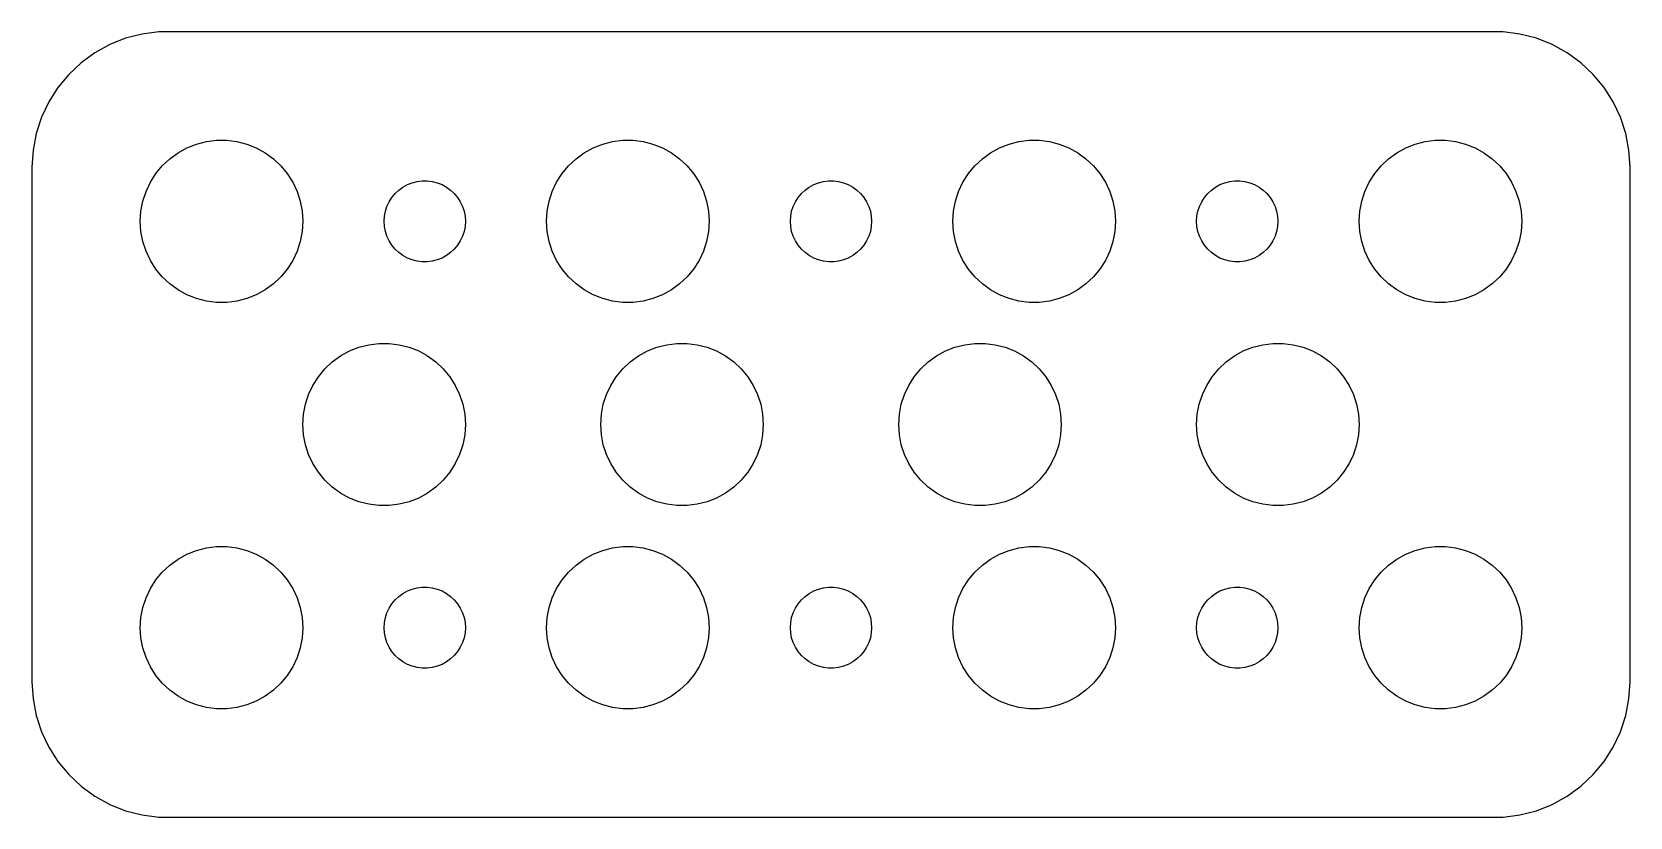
# Model space of a CAD drawing. Header units: metres. Extents: x -29.5 to 29.5, y 24.5 to 53.5.
import ezdxf

# ---------------------------------------------------------------- set-up
doc = ezdxf.new("R2010")
doc.units = ezdxf.units.M

msp = doc.modelspace()

# ---------------------------------------------------------------- linework, layer by layer
for p, q in [((-26.0451, 53.2553), (-26.6289, 53.0241)), ((-25.4369, 53.4114), (-26.0451, 53.2553)), ((-24.8139, 53.4901), (-25.4369, 53.4114)), ((24.8139, 53.4901), (-24.8139, 53.4901)), ((25.4369, 53.4114), (24.8139, 53.4901)), ((26.0451, 53.2553), (25.4369, 53.4114)), ((26.6289, 53.0241), (26.0451, 53.2553)), ((-27.1791, 52.7216), (-27.6871, 52.3526)), ((-26.6289, 53.0241), (-27.1791, 52.7216)), ((27.1791, 52.7216), (26.6289, 53.0241)), ((27.6871, 52.3526), (27.1791, 52.7216)), ((-28.1448, 51.9227), (-28.5451, 51.4389)), ((-27.6871, 52.3526), (-28.1448, 51.9227)), ((28.1448, 51.9227), (27.6871, 52.3526)), ((28.5451, 51.4389), (28.1448, 51.9227)), ((-28.5451, 51.4389), (-28.8815, 50.9088)), ((28.8815, 50.9088), (28.5451, 51.4389)), ((-28.8815, 50.9088), (-29.1489, 50.3406)), ((29.1489, 50.3406), (28.8815, 50.9088)), ((-29.1489, 50.3406), (-29.3429, 49.7434)), ((29.3429, 49.7434), (29.1489, 50.3406)), ((-29.3429, 49.7434), (-29.4606, 49.1267)), ((29.4606, 49.1267), (29.3429, 49.7434)), ((-29.4606, 49.1267), (-29.5, 48.5)), ((-24.4123, 48.8115), (-24.1075, 49.033)), ((-24.1075, 49.033), (-23.7773, 49.2145)), ((-23.7773, 49.2145), (-23.427, 49.3532)), ((-23.427, 49.3532), (-23.0621, 49.4469)), ((-23.0621, 49.4469), (-22.6884, 49.4941)), ((-22.6884, 49.4941), (-22.3116, 49.4941)), ((-22.3116, 49.4941), (-21.9379, 49.4469)), ((-21.9379, 49.4469), (-21.5729, 49.3532)), ((-21.5729, 49.3532), (-21.2227, 49.2145)), ((-21.2227, 49.2145), (-20.8925, 49.033)), ((-20.8925, 49.033), (-20.5877, 48.8115)), ((-9.41226, 48.8115), (-9.10747, 49.033)), ((-9.10747, 49.033), (-8.77733, 49.2145)), ((-8.77733, 49.2145), (-8.42705, 49.3532)), ((-8.42705, 49.3532), (-8.06213, 49.4469)), ((-8.06213, 49.4469), (-7.68837, 49.4941)), ((-7.68837, 49.4941), (-7.31161, 49.4941)), ((-7.31161, 49.4941), (-6.93785, 49.4469)), ((-6.93785, 49.4469), (-6.57294, 49.3532)), ((-6.57294, 49.3532), (-6.22266, 49.2145)), ((-6.22266, 49.2145), (-5.89252, 49.033)), ((-5.89252, 49.033), (-5.58772, 48.8115)), ((5.58772, 48.8115), (5.89252, 49.033)), ((5.89252, 49.033), (6.22266, 49.2145)), ((6.22266, 49.2145), (6.57294, 49.3532)), ((6.57294, 49.3532), (6.93785, 49.4469)), ((6.93785, 49.4469), (7.31161, 49.4941)), ((7.31161, 49.4941), (7.68837, 49.4941)), ((7.68837, 49.4941), (8.06213, 49.4469)), ((8.06213, 49.4469), (8.42705, 49.3532)), ((8.42705, 49.3532), (8.77733, 49.2145)), ((8.77733, 49.2145), (9.10747, 49.033)), ((9.10747, 49.033), (9.41226, 48.8115)), ((20.5877, 48.8115), (20.8925, 49.033)), ((20.8925, 49.033), (21.2227, 49.2145)), ((21.2227, 49.2145), (21.5729, 49.3532)), ((21.5729, 49.3532), (21.9379, 49.4469)), ((21.9379, 49.4469), (22.3116, 49.4941)), ((22.3116, 49.4941), (22.6884, 49.4941)), ((22.6884, 49.4941), (23.0621, 49.4469)), ((23.0621, 49.4469), (23.427, 49.3532)), ((23.427, 49.3532), (23.7773, 49.2145)), ((23.7773, 49.2145), (24.1075, 49.033)), ((24.1075, 49.033), (24.4123, 48.8115)), ((29.5, 48.5), (29.4606, 49.1267)), ((-29.5, 48.5), (-29.5, 29.5)), ((-24.927, 48.2634), (-24.6869, 48.5536)), ((-24.6869, 48.5536), (-24.4123, 48.8115)), ((-20.5877, 48.8115), (-20.3131, 48.5536)), ((-20.3131, 48.5536), (-20.0729, 48.2634)), ((-9.92705, 48.2634), (-9.6869, 48.5536)), ((-9.6869, 48.5536), (-9.41226, 48.8115)), ((-5.58772, 48.8115), (-5.31308, 48.5536)), ((-5.31308, 48.5536), (-5.07294, 48.2634)), ((5.07294, 48.2634), (5.31308, 48.5536)), ((5.31308, 48.5536), (5.58772, 48.8115)), ((9.41226, 48.8115), (9.6869, 48.5536)), ((9.6869, 48.5536), (9.92705, 48.2634)), ((20.0729, 48.2634), (20.3131, 48.5536)), ((20.3131, 48.5536), (20.5877, 48.8115)), ((24.4123, 48.8115), (24.6869, 48.5536)), ((24.6869, 48.5536), (24.927, 48.2634)), ((29.5, 29.5), (29.5, 48.5)), ((-25.2893, 47.6044), (-25.1289, 47.9453)), ((-25.1289, 47.9453), (-24.927, 48.2634)), ((-20.0729, 48.2634), (-19.8711, 47.9453)), ((-19.8711, 47.9453), (-19.7107, 47.6044)), ((-15.8037, 47.7665), (-15.6387, 47.8572)), ((-15.6387, 47.8572), (-15.4635, 47.9266)), ((-15.4635, 47.9266), (-15.2811, 47.9734)), ((-15.2811, 47.9734), (-15.0942, 47.997)), ((-15.0942, 47.997), (-14.9058, 47.997)), ((-14.9058, 47.997), (-14.7189, 47.9734)), ((-14.7189, 47.9734), (-14.5365, 47.9266)), ((-14.5365, 47.9266), (-14.3613, 47.8572)), ((-14.3613, 47.8572), (-14.1963, 47.7665)), ((-10.2893, 47.6044), (-10.1289, 47.9453)), ((-10.1289, 47.9453), (-9.92705, 48.2634)), ((-5.07294, 48.2634), (-4.87108, 47.9453)), ((-4.87108, 47.9453), (-4.71066, 47.6044)), ((-0.803726, 47.7665), (-0.638657, 47.8572)), ((-0.638657, 47.8572), (-0.463516, 47.9266)), ((-0.463516, 47.9266), (-0.281067, 47.9734)), ((-0.281067, 47.9734), (-0.094177, 47.997)), ((-0.094177, 47.997), (0.094177, 47.997)), ((0.094177, 47.997), (0.281067, 47.9734)), ((0.281067, 47.9734), (0.463516, 47.9266)), ((0.463516, 47.9266), (0.638657, 47.8572)), ((0.638657, 47.8572), (0.803726, 47.7665)), ((4.71066, 47.6044), (4.87108, 47.9453)), ((4.87108, 47.9453), (5.07294, 48.2634)), ((9.92705, 48.2634), (10.1289, 47.9453)), ((10.1289, 47.9453), (10.2893, 47.6044)), ((14.1963, 47.7665), (14.3613, 47.8572)), ((14.3613, 47.8572), (14.5365, 47.9266)), ((14.5365, 47.9266), (14.7189, 47.9734)), ((14.7189, 47.9734), (14.9058, 47.997)), ((14.9058, 47.997), (15.0942, 47.997)), ((15.0942, 47.997), (15.2811, 47.9734)), ((15.2811, 47.9734), (15.4635, 47.9266)), ((15.4635, 47.9266), (15.6387, 47.8572)), ((15.6387, 47.8572), (15.8037, 47.7665)), ((19.7107, 47.6044), (19.8711, 47.9453)), ((19.8711, 47.9453), (20.0729, 48.2634)), ((24.927, 48.2634), (25.1289, 47.9453)), ((25.1289, 47.9453), (25.2893, 47.6044)), ((-25.4763, 46.876), (-25.4057, 47.2461)), ((-25.4057, 47.2461), (-25.2893, 47.6044)), ((-19.7107, 47.6044), (-19.5942, 47.2461)), ((-19.5942, 47.2461), (-19.5237, 46.876)), ((-16.3947, 47.0522), (-16.3145, 47.2226)), ((-16.3145, 47.2226), (-16.2135, 47.3817)), ((-16.2135, 47.3817), (-16.0934, 47.5268)), ((-16.0934, 47.5268), (-15.9561, 47.6558)), ((-15.9561, 47.6558), (-15.8037, 47.7665)), ((-14.1963, 47.7665), (-14.0439, 47.6558)), ((-14.0439, 47.6558), (-13.9065, 47.5268)), ((-13.9065, 47.5268), (-13.7865, 47.3817)), ((-13.7865, 47.3817), (-13.6855, 47.2226)), ((-13.6855, 47.2226), (-13.6053, 47.0522)), ((-10.4763, 46.876), (-10.4057, 47.2461)), ((-10.4057, 47.2461), (-10.2893, 47.6044)), ((-4.71066, 47.6044), (-4.59424, 47.2461)), ((-4.59424, 47.2461), (-4.52365, 46.876)), ((-1.39465, 47.0522), (-1.31445, 47.2226)), ((-1.31445, 47.2226), (-1.21352, 47.3817)), ((-1.21352, 47.3817), (-1.09344, 47.5268)), ((-1.09344, 47.5268), (-0.956131, 47.6558)), ((-0.956131, 47.6558), (-0.803726, 47.7665)), ((0.803726, 47.7665), (0.956131, 47.6558)), ((0.956131, 47.6558), (1.09344, 47.5268)), ((1.09344, 47.5268), (1.21352, 47.3817)), ((1.21352, 47.3817), (1.31445, 47.2226)), ((1.31445, 47.2226), (1.39465, 47.0522)), ((4.52365, 46.876), (4.59424, 47.2461)), ((4.59424, 47.2461), (4.71066, 47.6044)), ((10.2893, 47.6044), (10.4057, 47.2461)), ((10.4057, 47.2461), (10.4763, 46.876)), ((13.6053, 47.0522), (13.6855, 47.2226)), ((13.6855, 47.2226), (13.7865, 47.3817)), ((13.7865, 47.3817), (13.9065, 47.5268)), ((13.9065, 47.5268), (14.0439, 47.6558)), ((14.0439, 47.6558), (14.1963, 47.7665)), ((15.8037, 47.7665), (15.9561, 47.6558)), ((15.9561, 47.6558), (16.0934, 47.5268)), ((16.0934, 47.5268), (16.2135, 47.3817)), ((16.2135, 47.3817), (16.3145, 47.2226)), ((16.3145, 47.2226), (16.3947, 47.0522)), ((19.5237, 46.876), (19.5942, 47.2461)), ((19.5942, 47.2461), (19.7107, 47.6044)), ((25.2893, 47.6044), (25.4057, 47.2461)), ((25.4057, 47.2461), (25.4763, 46.876)), ((-25.5, 46.5), (-25.4763, 46.876)), ((-19.5237, 46.876), (-19.5, 46.5)), ((-16.5, 46.5), (-16.4882, 46.688)), ((-16.4882, 46.688), (-16.4529, 46.873)), ((-16.4529, 46.873), (-16.3947, 47.0522)), ((-13.6053, 47.0522), (-13.5471, 46.873)), ((-13.5471, 46.873), (-13.5118, 46.688)), ((-13.5118, 46.688), (-13.5, 46.5)), ((-10.5, 46.5), (-10.4763, 46.876)), ((-4.52365, 46.876), (-4.5, 46.5)), ((-1.5, 46.5), (-1.48816, 46.688)), ((-1.48816, 46.688), (-1.45287, 46.873)), ((-1.45287, 46.873), (-1.39465, 47.0522)), ((1.39465, 47.0522), (1.45287, 46.873)), ((1.45287, 46.873), (1.48816, 46.688)), ((1.48816, 46.688), (1.5, 46.5)), ((4.5, 46.5), (4.52365, 46.876)), ((10.4763, 46.876), (10.5, 46.5)), ((13.5, 46.5), (13.5118, 46.688)), ((13.5118, 46.688), (13.5471, 46.873)), ((13.5471, 46.873), (13.6053, 47.0522)), ((16.3947, 47.0522), (16.4529, 46.873)), ((16.4529, 46.873), (16.4882, 46.688)), ((16.4882, 46.688), (16.5, 46.5)), ((19.5, 46.5), (19.5237, 46.876)), ((25.4763, 46.876), (25.5, 46.5)), ((-25.4763, 46.124), (-25.5, 46.5)), ((-25.4057, 45.7539), (-25.4763, 46.124)), ((-19.5237, 46.124), (-19.5942, 45.7539)), ((-19.5, 46.5), (-19.5237, 46.124)), ((-16.4882, 46.312), (-16.5, 46.5)), ((-16.4529, 46.127), (-16.4882, 46.312)), ((-16.3947, 45.9478), (-16.4529, 46.127)), ((-13.5471, 46.127), (-13.6053, 45.9478)), ((-13.5118, 46.312), (-13.5471, 46.127)), ((-13.5, 46.5), (-13.5118, 46.312)), ((-10.4763, 46.124), (-10.5, 46.5)), ((-10.4057, 45.7539), (-10.4763, 46.124)), ((-4.52365, 46.124), (-4.59424, 45.7539)), ((-4.5, 46.5), (-4.52365, 46.124)), ((-1.48816, 46.312), (-1.5, 46.5)), ((-1.45287, 46.127), (-1.48816, 46.312)), ((-1.39465, 45.9478), (-1.45287, 46.127)), ((1.45287, 46.127), (1.39465, 45.9478)), ((1.48816, 46.312), (1.45287, 46.127)), ((1.5, 46.5), (1.48816, 46.312)), ((4.52365, 46.124), (4.5, 46.5)), ((4.59424, 45.7539), (4.52365, 46.124)), ((10.4763, 46.124), (10.4057, 45.7539)), ((10.5, 46.5), (10.4763, 46.124)), ((13.5118, 46.312), (13.5, 46.5)), ((13.5471, 46.127), (13.5118, 46.312)), ((13.6053, 45.9478), (13.5471, 46.127)), ((16.4529, 46.127), (16.3947, 45.9478)), ((16.4882, 46.312), (16.4529, 46.127)), ((16.5, 46.5), (16.4882, 46.312)), ((19.5237, 46.124), (19.5, 46.5)), ((19.5942, 45.7539), (19.5237, 46.124)), ((25.4763, 46.124), (25.4057, 45.7539)), ((25.5, 46.5), (25.4763, 46.124)), ((-25.2893, 45.3956), (-25.4057, 45.7539)), ((-19.5942, 45.7539), (-19.7107, 45.3956)), ((-16.3145, 45.7774), (-16.3947, 45.9478)), ((-16.2135, 45.6183), (-16.3145, 45.7774)), ((-16.0934, 45.4732), (-16.2135, 45.6183)), ((-15.9561, 45.3442), (-16.0934, 45.4732)), ((-13.9065, 45.4732), (-14.0439, 45.3442)), ((-13.7865, 45.6183), (-13.9065, 45.4732)), ((-13.6855, 45.7774), (-13.7865, 45.6183)), ((-13.6053, 45.9478), (-13.6855, 45.7774)), ((-10.2893, 45.3956), (-10.4057, 45.7539)), ((-4.59424, 45.7539), (-4.71066, 45.3956)), ((-1.31445, 45.7774), (-1.39465, 45.9478)), ((-1.21352, 45.6183), (-1.31445, 45.7774)), ((-1.09344, 45.4732), (-1.21352, 45.6183)), ((-0.956131, 45.3442), (-1.09344, 45.4732)), ((1.09344, 45.4732), (0.956131, 45.3442)), ((1.21352, 45.6183), (1.09344, 45.4732)), ((1.31445, 45.7774), (1.21352, 45.6183)), ((1.39465, 45.9478), (1.31445, 45.7774)), ((4.71066, 45.3956), (4.59424, 45.7539)), ((10.4057, 45.7539), (10.2893, 45.3956)), ((13.6855, 45.7774), (13.6053, 45.9478)), ((13.7865, 45.6183), (13.6855, 45.7774)), ((13.9065, 45.4732), (13.7865, 45.6183)), ((14.0439, 45.3442), (13.9065, 45.4732)), ((16.0934, 45.4732), (15.9561, 45.3442)), ((16.2135, 45.6183), (16.0934, 45.4732)), ((16.3145, 45.7774), (16.2135, 45.6183)), ((16.3947, 45.9478), (16.3145, 45.7774)), ((19.7107, 45.3956), (19.5942, 45.7539)), ((25.4057, 45.7539), (25.2893, 45.3956)), ((-25.1289, 45.0547), (-25.2893, 45.3956)), ((-24.927, 44.7366), (-25.1289, 45.0547)), ((-19.8711, 45.0547), (-20.0729, 44.7366)), ((-19.7107, 45.3956), (-19.8711, 45.0547)), ((-15.8037, 45.2335), (-15.9561, 45.3442)), ((-15.6387, 45.1427), (-15.8037, 45.2335)), ((-15.4635, 45.0734), (-15.6387, 45.1427)), ((-15.2811, 45.0266), (-15.4635, 45.0734)), ((-15.0942, 45.0029), (-15.2811, 45.0266)), ((-14.9058, 45.0029), (-15.0942, 45.0029)), ((-14.7189, 45.0266), (-14.9058, 45.0029)), ((-14.5365, 45.0734), (-14.7189, 45.0266)), ((-14.3613, 45.1427), (-14.5365, 45.0734)), ((-14.1963, 45.2335), (-14.3613, 45.1427)), ((-14.0439, 45.3442), (-14.1963, 45.2335)), ((-10.1289, 45.0547), (-10.2893, 45.3956)), ((-9.92705, 44.7366), (-10.1289, 45.0547)), ((-4.87108, 45.0547), (-5.07294, 44.7366)), ((-4.71066, 45.3956), (-4.87108, 45.0547)), ((-0.803726, 45.2335), (-0.956131, 45.3442)), ((-0.638657, 45.1427), (-0.803726, 45.2335)), ((-0.463516, 45.0734), (-0.638657, 45.1427)), ((-0.281067, 45.0266), (-0.463516, 45.0734)), ((-0.094177, 45.0029), (-0.281067, 45.0266)), ((0.094177, 45.0029), (-0.094177, 45.0029)), ((0.281067, 45.0266), (0.094177, 45.0029)), ((0.463516, 45.0734), (0.281067, 45.0266)), ((0.638657, 45.1427), (0.463516, 45.0734)), ((0.803726, 45.2335), (0.638657, 45.1427)), ((0.956131, 45.3442), (0.803726, 45.2335)), ((4.87108, 45.0547), (4.71066, 45.3956)), ((5.07294, 44.7366), (4.87108, 45.0547)), ((10.1289, 45.0547), (9.92705, 44.7366)), ((10.2893, 45.3956), (10.1289, 45.0547)), ((14.1963, 45.2335), (14.0439, 45.3442)), ((14.3613, 45.1427), (14.1963, 45.2335)), ((14.5365, 45.0734), (14.3613, 45.1427)), ((14.7189, 45.0266), (14.5365, 45.0734)), ((14.9058, 45.0029), (14.7189, 45.0266)), ((15.0942, 45.0029), (14.9058, 45.0029)), ((15.2811, 45.0266), (15.0942, 45.0029)), ((15.4635, 45.0734), (15.2811, 45.0266)), ((15.6387, 45.1427), (15.4635, 45.0734)), ((15.8037, 45.2335), (15.6387, 45.1427)), ((15.9561, 45.3442), (15.8037, 45.2335)), ((19.8711, 45.0547), (19.7107, 45.3956)), ((20.0729, 44.7366), (19.8711, 45.0547)), ((25.1289, 45.0547), (24.927, 44.7366)), ((25.2893, 45.3956), (25.1289, 45.0547)), ((-24.6869, 44.4464), (-24.927, 44.7366)), ((-24.4123, 44.1884), (-24.6869, 44.4464)), ((-20.3131, 44.4464), (-20.5877, 44.1884)), ((-20.0729, 44.7366), (-20.3131, 44.4464)), ((-9.6869, 44.4464), (-9.92705, 44.7366)), ((-9.41226, 44.1884), (-9.6869, 44.4464)), ((-5.31308, 44.4464), (-5.58772, 44.1884)), ((-5.07294, 44.7366), (-5.31308, 44.4464)), ((5.31308, 44.4464), (5.07294, 44.7366)), ((5.58772, 44.1884), (5.31308, 44.4464)), ((9.6869, 44.4464), (9.41226, 44.1884)), ((9.92705, 44.7366), (9.6869, 44.4464)), ((20.3131, 44.4464), (20.0729, 44.7366)), ((20.5877, 44.1884), (20.3131, 44.4464)), ((24.6869, 44.4464), (24.4123, 44.1884)), ((24.927, 44.7366), (24.6869, 44.4464)), ((-24.1075, 43.967), (-24.4123, 44.1884)), ((-23.7773, 43.7855), (-24.1075, 43.967)), ((-23.427, 43.6468), (-23.7773, 43.7855)), ((-21.2227, 43.7855), (-21.5729, 43.6468)), ((-20.8925, 43.967), (-21.2227, 43.7855)), ((-20.5877, 44.1884), (-20.8925, 43.967)), ((-9.10747, 43.967), (-9.41226, 44.1884)), ((-8.77733, 43.7855), (-9.10747, 43.967)), ((-8.42705, 43.6468), (-8.77733, 43.7855)), ((-6.22266, 43.7855), (-6.57294, 43.6468)), ((-5.89252, 43.967), (-6.22266, 43.7855)), ((-5.58772, 44.1884), (-5.89252, 43.967)), ((5.89252, 43.967), (5.58772, 44.1884)), ((6.22266, 43.7855), (5.89252, 43.967)), ((6.57294, 43.6468), (6.22266, 43.7855)), ((8.77733, 43.7855), (8.42705, 43.6468)), ((9.10747, 43.967), (8.77733, 43.7855)), ((9.41226, 44.1884), (9.10747, 43.967)), ((20.8925, 43.967), (20.5877, 44.1884)), ((21.2227, 43.7855), (20.8925, 43.967)), ((21.5729, 43.6468), (21.2227, 43.7855)), ((23.7773, 43.7855), (23.427, 43.6468)), ((24.1075, 43.967), (23.7773, 43.7855)), ((24.4123, 44.1884), (24.1075, 43.967)), ((-23.0621, 43.5531), (-23.427, 43.6468)), ((-22.6884, 43.5059), (-23.0621, 43.5531)), ((-22.3116, 43.5059), (-22.6884, 43.5059)), ((-21.9379, 43.5531), (-22.3116, 43.5059)), ((-21.5729, 43.6468), (-21.9379, 43.5531)), ((-8.06213, 43.5531), (-8.42705, 43.6468)), ((-7.68837, 43.5059), (-8.06213, 43.5531)), ((-7.31161, 43.5059), (-7.68837, 43.5059)), ((-6.93785, 43.5531), (-7.31161, 43.5059)), ((-6.57294, 43.6468), (-6.93785, 43.5531)), ((6.93785, 43.5531), (6.57294, 43.6468)), ((7.31161, 43.5059), (6.93785, 43.5531)), ((7.68837, 43.5059), (7.31161, 43.5059)), ((8.06213, 43.5531), (7.68837, 43.5059)), ((8.42705, 43.6468), (8.06213, 43.5531)), ((21.9379, 43.5531), (21.5729, 43.6468)), ((22.3116, 43.5059), (21.9379, 43.5531)), ((22.6884, 43.5059), (22.3116, 43.5059)), ((23.0621, 43.5531), (22.6884, 43.5059)), ((23.427, 43.6468), (23.0621, 43.5531)), ((-17.427, 41.8532), (-17.0621, 41.9469)), ((-17.0621, 41.9469), (-16.6884, 41.9941)), ((-16.6884, 41.9941), (-16.3116, 41.9941)), ((-16.3116, 41.9941), (-15.9379, 41.9469)), ((-15.9379, 41.9469), (-15.5729, 41.8532)), ((-6.42705, 41.8532), (-6.06213, 41.9469)), ((-6.06213, 41.9469), (-5.68837, 41.9941)), ((-5.68837, 41.9941), (-5.31161, 41.9941)), ((-5.31161, 41.9941), (-4.93785, 41.9469)), ((-4.93785, 41.9469), (-4.57294, 41.8532)), ((4.57294, 41.8532), (4.93785, 41.9469)), ((4.93785, 41.9469), (5.31161, 41.9941)), ((5.31161, 41.9941), (5.68837, 41.9941)), ((5.68837, 41.9941), (6.06213, 41.9469)), ((6.06213, 41.9469), (6.42705, 41.8532)), ((15.5729, 41.8532), (15.9379, 41.9469)), ((15.9379, 41.9469), (16.3116, 41.9941)), ((16.3116, 41.9941), (16.6884, 41.9941)), ((16.6884, 41.9941), (17.0621, 41.9469)), ((17.0621, 41.9469), (17.427, 41.8532)), ((-18.6869, 41.0536), (-18.4123, 41.3115)), ((-18.4123, 41.3115), (-18.1075, 41.533)), ((-18.1075, 41.533), (-17.7773, 41.7145)), ((-17.7773, 41.7145), (-17.427, 41.8532)), ((-15.5729, 41.8532), (-15.2227, 41.7145)), ((-15.2227, 41.7145), (-14.8925, 41.533)), ((-14.8925, 41.533), (-14.5877, 41.3115)), ((-14.5877, 41.3115), (-14.3131, 41.0536)), ((-7.6869, 41.0536), (-7.41226, 41.3115)), ((-7.41226, 41.3115), (-7.10747, 41.533)), ((-7.10747, 41.533), (-6.77733, 41.7145)), ((-6.77733, 41.7145), (-6.42705, 41.8532)), ((-4.57294, 41.8532), (-4.22266, 41.7145)), ((-4.22266, 41.7145), (-3.89252, 41.533)), ((-3.89252, 41.533), (-3.58772, 41.3115)), ((-3.58772, 41.3115), (-3.31308, 41.0536)), ((3.31308, 41.0536), (3.58772, 41.3115)), ((3.58772, 41.3115), (3.89252, 41.533)), ((3.89252, 41.533), (4.22266, 41.7145)), ((4.22266, 41.7145), (4.57294, 41.8532)), ((6.42705, 41.8532), (6.77733, 41.7145)), ((6.77733, 41.7145), (7.10747, 41.533)), ((7.10747, 41.533), (7.41226, 41.3115)), ((7.41226, 41.3115), (7.6869, 41.0536)), ((14.3131, 41.0536), (14.5877, 41.3115)), ((14.5877, 41.3115), (14.8925, 41.533)), ((14.8925, 41.533), (15.2227, 41.7145)), ((15.2227, 41.7145), (15.5729, 41.8532)), ((17.427, 41.8532), (17.7773, 41.7145)), ((17.7773, 41.7145), (18.1075, 41.533)), ((18.1075, 41.533), (18.4123, 41.3115)), ((18.4123, 41.3115), (18.6869, 41.0536)), ((-19.1289, 40.4453), (-18.927, 40.7634)), ((-18.927, 40.7634), (-18.6869, 41.0536)), ((-14.3131, 41.0536), (-14.0729, 40.7634)), ((-14.0729, 40.7634), (-13.8711, 40.4453)), ((-8.12891, 40.4453), (-7.92705, 40.7634)), ((-7.92705, 40.7634), (-7.6869, 41.0536)), ((-3.31308, 41.0536), (-3.07294, 40.7634)), ((-3.07294, 40.7634), (-2.87108, 40.4453)), ((2.87108, 40.4453), (3.07294, 40.7634)), ((3.07294, 40.7634), (3.31308, 41.0536)), ((7.6869, 41.0536), (7.92705, 40.7634)), ((7.92705, 40.7634), (8.12891, 40.4453)), ((13.8711, 40.4453), (14.0729, 40.7634)), ((14.0729, 40.7634), (14.3131, 41.0536)), ((18.6869, 41.0536), (18.927, 40.7634)), ((18.927, 40.7634), (19.1289, 40.4453)), ((-19.2893, 40.1044), (-19.1289, 40.4453)), ((-13.8711, 40.4453), (-13.7107, 40.1044)), ((-8.28932, 40.1044), (-8.12891, 40.4453)), ((-2.87108, 40.4453), (-2.71066, 40.1044)), ((2.71066, 40.1044), (2.87108, 40.4453)), ((8.12891, 40.4453), (8.28932, 40.1044)), ((13.7107, 40.1044), (13.8711, 40.4453)), ((19.1289, 40.4453), (19.2893, 40.1044)), ((-19.4763, 39.376), (-19.4057, 39.7461)), ((-19.4057, 39.7461), (-19.2893, 40.1044)), ((-13.7107, 40.1044), (-13.5942, 39.7461)), ((-13.5942, 39.7461), (-13.5237, 39.376)), ((-8.47633, 39.376), (-8.40575, 39.7461)), ((-8.40575, 39.7461), (-8.28932, 40.1044)), ((-2.71066, 40.1044), (-2.59424, 39.7461)), ((-2.59424, 39.7461), (-2.52365, 39.376)), ((2.52365, 39.376), (2.59424, 39.7461)), ((2.59424, 39.7461), (2.71066, 40.1044)), ((8.28932, 40.1044), (8.40575, 39.7461)), ((8.40575, 39.7461), (8.47633, 39.376)), ((13.5237, 39.376), (13.5942, 39.7461)), ((13.5942, 39.7461), (13.7107, 40.1044)), ((19.2893, 40.1044), (19.4057, 39.7461)), ((19.4057, 39.7461), (19.4763, 39.376)), ((-19.5, 39), (-19.4763, 39.376)), ((-19.4763, 38.624), (-19.5, 39)), ((-13.5237, 39.376), (-13.5, 39)), ((-13.5, 39), (-13.5237, 38.624)), ((-8.5, 39), (-8.47633, 39.376)), ((-8.47633, 38.624), (-8.5, 39)), ((-2.52365, 39.376), (-2.5, 39)), ((-2.5, 39), (-2.52365, 38.624)), ((2.5, 39), (2.52365, 39.376)), ((2.52365, 38.624), (2.5, 39)), ((8.47633, 39.376), (8.5, 39)), ((8.5, 39), (8.47633, 38.624)), ((13.5, 39), (13.5237, 39.376)), ((13.5237, 38.624), (13.5, 39)), ((19.4763, 39.376), (19.5, 39)), ((19.5, 39), (19.4763, 38.624)), ((-19.4057, 38.2539), (-19.4763, 38.624)), ((-13.5237, 38.624), (-13.5942, 38.2539)), ((-8.40575, 38.2539), (-8.47633, 38.624)), ((-2.52365, 38.624), (-2.59424, 38.2539)), ((2.59424, 38.2539), (2.52365, 38.624)), ((8.47633, 38.624), (8.40575, 38.2539)), ((13.5942, 38.2539), (13.5237, 38.624)), ((19.4763, 38.624), (19.4057, 38.2539)), ((-19.2893, 37.8956), (-19.4057, 38.2539)), ((-19.1289, 37.5547), (-19.2893, 37.8956)), ((-13.7107, 37.8956), (-13.8711, 37.5547)), ((-13.5942, 38.2539), (-13.7107, 37.8956)), ((-8.28932, 37.8956), (-8.40575, 38.2539)), ((-8.12891, 37.5547), (-8.28932, 37.8956)), ((-2.71066, 37.8956), (-2.87108, 37.5547)), ((-2.59424, 38.2539), (-2.71066, 37.8956)), ((2.71066, 37.8956), (2.59424, 38.2539)), ((2.87108, 37.5547), (2.71066, 37.8956)), ((8.28932, 37.8956), (8.12891, 37.5547)), ((8.40575, 38.2539), (8.28932, 37.8956)), ((13.7107, 37.8956), (13.5942, 38.2539)), ((13.8711, 37.5547), (13.7107, 37.8956)), ((19.2893, 37.8956), (19.1289, 37.5547)), ((19.4057, 38.2539), (19.2893, 37.8956)), ((-18.927, 37.2366), (-19.1289, 37.5547)), ((-18.6869, 36.9464), (-18.927, 37.2366)), ((-14.0729, 37.2366), (-14.3131, 36.9464)), ((-13.8711, 37.5547), (-14.0729, 37.2366)), ((-7.92705, 37.2366), (-8.12891, 37.5547)), ((-7.6869, 36.9464), (-7.92705, 37.2366)), ((-3.07294, 37.2366), (-3.31308, 36.9464)), ((-2.87108, 37.5547), (-3.07294, 37.2366)), ((3.07294, 37.2366), (2.87108, 37.5547)), ((3.31308, 36.9464), (3.07294, 37.2366)), ((7.92705, 37.2366), (7.6869, 36.9464)), ((8.12891, 37.5547), (7.92705, 37.2366)), ((14.0729, 37.2366), (13.8711, 37.5547)), ((14.3131, 36.9464), (14.0729, 37.2366)), ((18.927, 37.2366), (18.6869, 36.9464)), ((19.1289, 37.5547), (18.927, 37.2366)), ((-18.4123, 36.6885), (-18.6869, 36.9464)), ((-18.1075, 36.467), (-18.4123, 36.6885)), ((-14.5877, 36.6885), (-14.8925, 36.467)), ((-14.3131, 36.9464), (-14.5877, 36.6885)), ((-7.41226, 36.6885), (-7.6869, 36.9464)), ((-7.10747, 36.467), (-7.41226, 36.6885)), ((-3.58772, 36.6885), (-3.89252, 36.467)), ((-3.31308, 36.9464), (-3.58772, 36.6885)), ((3.58772, 36.6885), (3.31308, 36.9464)), ((3.89252, 36.467), (3.58772, 36.6885)), ((7.41226, 36.6885), (7.10747, 36.467)), ((7.6869, 36.9464), (7.41226, 36.6885)), ((14.5877, 36.6885), (14.3131, 36.9464)), ((14.8925, 36.467), (14.5877, 36.6885)), ((18.4123, 36.6885), (18.1075, 36.467)), ((18.6869, 36.9464), (18.4123, 36.6885)), ((-17.7773, 36.2855), (-18.1075, 36.467)), ((-17.427, 36.1468), (-17.7773, 36.2855)), ((-17.0621, 36.0531), (-17.427, 36.1468)), ((-16.6884, 36.0059), (-17.0621, 36.0531)), ((-16.3116, 36.0059), (-16.6884, 36.0059)), ((-15.9379, 36.0531), (-16.3116, 36.0059)), ((-15.5729, 36.1468), (-15.9379, 36.0531)), ((-15.2227, 36.2855), (-15.5729, 36.1468)), ((-14.8925, 36.467), (-15.2227, 36.2855)), ((-6.77733, 36.2855), (-7.10747, 36.467)), ((-6.42705, 36.1468), (-6.77733, 36.2855)), ((-6.06213, 36.0531), (-6.42705, 36.1468)), ((-5.68837, 36.0059), (-6.06213, 36.0531)), ((-5.31161, 36.0059), (-5.68837, 36.0059)), ((-4.93785, 36.0531), (-5.31161, 36.0059)), ((-4.57294, 36.1468), (-4.93785, 36.0531)), ((-4.22266, 36.2855), (-4.57294, 36.1468)), ((-3.89252, 36.467), (-4.22266, 36.2855)), ((4.22266, 36.2855), (3.89252, 36.467)), ((4.57294, 36.1468), (4.22266, 36.2855)), ((4.93785, 36.0531), (4.57294, 36.1468)), ((5.31161, 36.0059), (4.93785, 36.0531)), ((5.68837, 36.0059), (5.31161, 36.0059)), ((6.06213, 36.0531), (5.68837, 36.0059)), ((6.42705, 36.1468), (6.06213, 36.0531)), ((6.77733, 36.2855), (6.42705, 36.1468)), ((7.10747, 36.467), (6.77733, 36.2855)), ((15.2227, 36.2855), (14.8925, 36.467)), ((15.5729, 36.1468), (15.2227, 36.2855)), ((15.9379, 36.0531), (15.5729, 36.1468)), ((16.3116, 36.0059), (15.9379, 36.0531)), ((16.6884, 36.0059), (16.3116, 36.0059)), ((17.0621, 36.0531), (16.6884, 36.0059)), ((17.427, 36.1468), (17.0621, 36.0531)), ((17.7773, 36.2855), (17.427, 36.1468)), ((18.1075, 36.467), (17.7773, 36.2855)), ((-23.7773, 34.2145), (-23.427, 34.3532)), ((-23.427, 34.3532), (-23.0621, 34.4469)), ((-23.0621, 34.4469), (-22.6884, 34.4941)), ((-22.6884, 34.4941), (-22.3116, 34.4941)), ((-22.3116, 34.4941), (-21.9379, 34.4469)), ((-21.9379, 34.4469), (-21.5729, 34.3532)), ((-21.5729, 34.3532), (-21.2227, 34.2145)), ((-8.77733, 34.2145), (-8.42705, 34.3532)), ((-8.42705, 34.3532), (-8.06213, 34.4469)), ((-8.06213, 34.4469), (-7.68837, 34.4941)), ((-7.68837, 34.4941), (-7.31161, 34.4941)), ((-7.31161, 34.4941), (-6.93785, 34.4469)), ((-6.93785, 34.4469), (-6.57294, 34.3532)), ((-6.57294, 34.3532), (-6.22266, 34.2145)), ((6.22266, 34.2145), (6.57294, 34.3532)), ((6.57294, 34.3532), (6.93785, 34.4469)), ((6.93785, 34.4469), (7.31161, 34.4941)), ((7.31161, 34.4941), (7.68837, 34.4941)), ((7.68837, 34.4941), (8.06213, 34.4469)), ((8.06213, 34.4469), (8.42705, 34.3532)), ((8.42705, 34.3532), (8.77733, 34.2145)), ((21.2227, 34.2145), (21.5729, 34.3532)), ((21.5729, 34.3532), (21.9379, 34.4469)), ((21.9379, 34.4469), (22.3116, 34.4941)), ((22.3116, 34.4941), (22.6884, 34.4941)), ((22.6884, 34.4941), (23.0621, 34.4469)), ((23.0621, 34.4469), (23.427, 34.3532)), ((23.427, 34.3532), (23.7773, 34.2145)), ((-24.6869, 33.5536), (-24.4123, 33.8116)), ((-24.4123, 33.8116), (-24.1075, 34.033)), ((-24.1075, 34.033), (-23.7773, 34.2145)), ((-21.2227, 34.2145), (-20.8925, 34.033)), ((-20.8925, 34.033), (-20.5877, 33.8116)), ((-20.5877, 33.8116), (-20.3131, 33.5536)), ((-9.6869, 33.5536), (-9.41226, 33.8116)), ((-9.41226, 33.8116), (-9.10747, 34.033)), ((-9.10747, 34.033), (-8.77733, 34.2145)), ((-6.22266, 34.2145), (-5.89252, 34.033)), ((-5.89252, 34.033), (-5.58772, 33.8116)), ((-5.58772, 33.8116), (-5.31308, 33.5536)), ((5.31308, 33.5536), (5.58772, 33.8116)), ((5.58772, 33.8116), (5.89252, 34.033)), ((5.89252, 34.033), (6.22266, 34.2145)), ((8.77733, 34.2145), (9.10747, 34.033)), ((9.10747, 34.033), (9.41226, 33.8116)), ((9.41226, 33.8116), (9.6869, 33.5536)), ((20.3131, 33.5536), (20.5877, 33.8116)), ((20.5877, 33.8116), (20.8925, 34.033)), ((20.8925, 34.033), (21.2227, 34.2145)), ((23.7773, 34.2145), (24.1075, 34.033)), ((24.1075, 34.033), (24.4123, 33.8116)), ((24.4123, 33.8116), (24.6869, 33.5536)), ((-25.1289, 32.9453), (-24.927, 33.2634)), ((-24.927, 33.2634), (-24.6869, 33.5536)), ((-20.3131, 33.5536), (-20.0729, 33.2634)), ((-20.0729, 33.2634), (-19.8711, 32.9453)), ((-10.1289, 32.9453), (-9.92705, 33.2634)), ((-9.92705, 33.2634), (-9.6869, 33.5536)), ((-5.31308, 33.5536), (-5.07294, 33.2634)), ((-5.07294, 33.2634), (-4.87108, 32.9453)), ((4.87108, 32.9453), (5.07294, 33.2634)), ((5.07294, 33.2634), (5.31308, 33.5536)), ((9.6869, 33.5536), (9.92705, 33.2634)), ((9.92705, 33.2634), (10.1289, 32.9453)), ((19.8711, 32.9453), (20.0729, 33.2634)), ((20.0729, 33.2634), (20.3131, 33.5536)), ((24.6869, 33.5536), (24.927, 33.2634)), ((24.927, 33.2634), (25.1289, 32.9453)), ((-25.4057, 32.2461), (-25.2893, 32.6044)), ((-25.2893, 32.6044), (-25.1289, 32.9453)), ((-19.8711, 32.9453), (-19.7107, 32.6044)), ((-19.7107, 32.6044), (-19.5942, 32.2461)), ((-16.2135, 32.3817), (-16.0934, 32.5268)), ((-16.0934, 32.5268), (-15.9561, 32.6558)), ((-15.9561, 32.6558), (-15.8037, 32.7665)), ((-15.8037, 32.7665), (-15.6387, 32.8573)), ((-15.6387, 32.8573), (-15.4635, 32.9266)), ((-15.4635, 32.9266), (-15.2811, 32.9734)), ((-15.2811, 32.9734), (-15.0942, 32.9971)), ((-15.0942, 32.9971), (-14.9058, 32.9971)), ((-14.9058, 32.9971), (-14.7189, 32.9734)), ((-14.7189, 32.9734), (-14.5365, 32.9266)), ((-14.5365, 32.9266), (-14.3613, 32.8573)), ((-14.3613, 32.8573), (-14.1963, 32.7665)), ((-14.1963, 32.7665), (-14.0439, 32.6558)), ((-14.0439, 32.6558), (-13.9065, 32.5268)), ((-13.9065, 32.5268), (-13.7865, 32.3817)), ((-10.4057, 32.2461), (-10.2893, 32.6044)), ((-10.2893, 32.6044), (-10.1289, 32.9453)), ((-4.87108, 32.9453), (-4.71066, 32.6044)), ((-4.71066, 32.6044), (-4.59424, 32.2461)), ((-1.21352, 32.3817), (-1.09344, 32.5268)), ((-1.09344, 32.5268), (-0.956131, 32.6558)), ((-0.956131, 32.6558), (-0.803726, 32.7665)), ((-0.803726, 32.7665), (-0.638657, 32.8573)), ((-0.638657, 32.8573), (-0.463516, 32.9266)), ((-0.463516, 32.9266), (-0.281067, 32.9734)), ((-0.281067, 32.9734), (-0.094177, 32.9971)), ((-0.094177, 32.9971), (0.094177, 32.9971)), ((0.094177, 32.9971), (0.281067, 32.9734)), ((0.281067, 32.9734), (0.463516, 32.9266)), ((0.463516, 32.9266), (0.638657, 32.8573)), ((0.638657, 32.8573), (0.803726, 32.7665)), ((0.803726, 32.7665), (0.956131, 32.6558)), ((0.956131, 32.6558), (1.09344, 32.5268)), ((1.09344, 32.5268), (1.21352, 32.3817)), ((4.59424, 32.2461), (4.71066, 32.6044)), ((4.71066, 32.6044), (4.87108, 32.9453)), ((10.1289, 32.9453), (10.2893, 32.6044)), ((10.2893, 32.6044), (10.4057, 32.2461)), ((13.7865, 32.3817), (13.9065, 32.5268)), ((13.9065, 32.5268), (14.0439, 32.6558)), ((14.0439, 32.6558), (14.1963, 32.7665)), ((14.1963, 32.7665), (14.3613, 32.8573)), ((14.3613, 32.8573), (14.5365, 32.9266)), ((14.5365, 32.9266), (14.7189, 32.9734)), ((14.7189, 32.9734), (14.9058, 32.9971)), ((14.9058, 32.9971), (15.0942, 32.9971)), ((15.0942, 32.9971), (15.2811, 32.9734)), ((15.2811, 32.9734), (15.4635, 32.9266)), ((15.4635, 32.9266), (15.6387, 32.8573)), ((15.6387, 32.8573), (15.8037, 32.7665)), ((15.8037, 32.7665), (15.9561, 32.6558)), ((15.9561, 32.6558), (16.0934, 32.5268)), ((16.0934, 32.5268), (16.2135, 32.3817)), ((19.5942, 32.2461), (19.7107, 32.6044)), ((19.7107, 32.6044), (19.8711, 32.9453)), ((25.1289, 32.9453), (25.2893, 32.6044)), ((25.2893, 32.6044), (25.4057, 32.2461)), ((-25.5, 31.5), (-25.4763, 31.876)), ((-25.4763, 31.876), (-25.4057, 32.2461)), ((-19.5942, 32.2461), (-19.5237, 31.876)), ((-19.5237, 31.876), (-19.5, 31.5)), ((-16.4882, 31.688), (-16.4529, 31.873)), ((-16.4529, 31.873), (-16.3947, 32.0522)), ((-16.3947, 32.0522), (-16.3145, 32.2226)), ((-16.3145, 32.2226), (-16.2135, 32.3817)), ((-13.7865, 32.3817), (-13.6855, 32.2226)), ((-13.6855, 32.2226), (-13.6053, 32.0522)), ((-13.6053, 32.0522), (-13.5471, 31.873)), ((-13.5471, 31.873), (-13.5118, 31.688)), ((-10.5, 31.5), (-10.4763, 31.876)), ((-10.4763, 31.876), (-10.4057, 32.2461)), ((-4.59424, 32.2461), (-4.52365, 31.876)), ((-4.52365, 31.876), (-4.5, 31.5)), ((-1.48816, 31.688), (-1.45287, 31.873)), ((-1.45287, 31.873), (-1.39465, 32.0522)), ((-1.39465, 32.0522), (-1.31445, 32.2226)), ((-1.31445, 32.2226), (-1.21352, 32.3817)), ((1.21352, 32.3817), (1.31445, 32.2226)), ((1.31445, 32.2226), (1.39465, 32.0522)), ((1.39465, 32.0522), (1.45287, 31.873)), ((1.45287, 31.873), (1.48816, 31.688)), ((4.5, 31.5), (4.52365, 31.876)), ((4.52365, 31.876), (4.59424, 32.2461)), ((10.4057, 32.2461), (10.4763, 31.876)), ((10.4763, 31.876), (10.5, 31.5)), ((13.5118, 31.688), (13.5471, 31.873)), ((13.5471, 31.873), (13.6053, 32.0522)), ((13.6053, 32.0522), (13.6855, 32.2226)), ((13.6855, 32.2226), (13.7865, 32.3817)), ((16.2135, 32.3817), (16.3145, 32.2226)), ((16.3145, 32.2226), (16.3947, 32.0522)), ((16.3947, 32.0522), (16.4529, 31.873)), ((16.4529, 31.873), (16.4882, 31.688)), ((19.5, 31.5), (19.5237, 31.876)), ((19.5237, 31.876), (19.5942, 32.2461)), ((25.4057, 32.2461), (25.4763, 31.876)), ((25.4763, 31.876), (25.5, 31.5)), ((-25.4763, 31.124), (-25.5, 31.5)), ((-19.5, 31.5), (-19.5237, 31.124)), ((-16.5, 31.5), (-16.4882, 31.688)), ((-16.4882, 31.312), (-16.5, 31.5)), ((-16.4529, 31.127), (-16.4882, 31.312)), ((-13.5118, 31.312), (-13.5471, 31.127)), ((-13.5118, 31.688), (-13.5, 31.5)), ((-13.5, 31.5), (-13.5118, 31.312)), ((-10.4763, 31.124), (-10.5, 31.5)), ((-4.5, 31.5), (-4.52365, 31.124)), ((-1.5, 31.5), (-1.48816, 31.688)), ((-1.48816, 31.312), (-1.5, 31.5)), ((-1.45287, 31.127), (-1.48816, 31.312)), ((1.48816, 31.312), (1.45287, 31.127)), ((1.48816, 31.688), (1.5, 31.5)), ((1.5, 31.5), (1.48816, 31.312)), ((4.52365, 31.124), (4.5, 31.5)), ((10.5, 31.5), (10.4763, 31.124)), ((13.5, 31.5), (13.5118, 31.688)), ((13.5118, 31.312), (13.5, 31.5)), ((13.5471, 31.127), (13.5118, 31.312)), ((16.4882, 31.312), (16.4529, 31.127)), ((16.4882, 31.688), (16.5, 31.5)), ((16.5, 31.5), (16.4882, 31.312)), ((19.5237, 31.124), (19.5, 31.5)), ((25.5, 31.5), (25.4763, 31.124)), ((-25.4057, 30.7539), (-25.4763, 31.124)), ((-25.2893, 30.3956), (-25.4057, 30.7539)), ((-19.5942, 30.7539), (-19.7107, 30.3956)), ((-19.5237, 31.124), (-19.5942, 30.7539)), ((-16.3947, 30.9478), (-16.4529, 31.127)), ((-16.3145, 30.7774), (-16.3947, 30.9478)), ((-16.2135, 30.6183), (-16.3145, 30.7774)), ((-13.6855, 30.7774), (-13.7865, 30.6183)), ((-13.6053, 30.9478), (-13.6855, 30.7774)), ((-13.5471, 31.127), (-13.6053, 30.9478)), ((-10.4057, 30.7539), (-10.4763, 31.124)), ((-10.2893, 30.3956), (-10.4057, 30.7539)), ((-4.59424, 30.7539), (-4.71066, 30.3956)), ((-4.52365, 31.124), (-4.59424, 30.7539)), ((-1.39465, 30.9478), (-1.45287, 31.127)), ((-1.31445, 30.7774), (-1.39465, 30.9478)), ((-1.21352, 30.6183), (-1.31445, 30.7774)), ((1.31445, 30.7774), (1.21352, 30.6183)), ((1.39465, 30.9478), (1.31445, 30.7774)), ((1.45287, 31.127), (1.39465, 30.9478)), ((4.59424, 30.7539), (4.52365, 31.124)), ((4.71066, 30.3956), (4.59424, 30.7539)), ((10.4057, 30.7539), (10.2893, 30.3956)), ((10.4763, 31.124), (10.4057, 30.7539)), ((13.6053, 30.9478), (13.5471, 31.127)), ((13.6855, 30.7774), (13.6053, 30.9478)), ((13.7865, 30.6183), (13.6855, 30.7774)), ((16.3145, 30.7774), (16.2135, 30.6183)), ((16.3947, 30.9478), (16.3145, 30.7774)), ((16.4529, 31.127), (16.3947, 30.9478)), ((19.5942, 30.7539), (19.5237, 31.124)), ((19.7107, 30.3956), (19.5942, 30.7539)), ((25.4057, 30.7539), (25.2893, 30.3956)), ((25.4763, 31.124), (25.4057, 30.7539)), ((-25.1289, 30.0547), (-25.2893, 30.3956)), ((-19.7107, 30.3956), (-19.8711, 30.0547)), ((-16.0934, 30.4732), (-16.2135, 30.6183)), ((-15.9561, 30.3442), (-16.0934, 30.4732)), ((-15.8037, 30.2335), (-15.9561, 30.3442)), ((-15.6387, 30.1428), (-15.8037, 30.2335)), ((-15.4635, 30.0734), (-15.6387, 30.1428)), ((-14.3613, 30.1428), (-14.5365, 30.0734)), ((-14.1963, 30.2335), (-14.3613, 30.1428)), ((-14.0439, 30.3442), (-14.1963, 30.2335)), ((-13.9065, 30.4732), (-14.0439, 30.3442)), ((-13.7865, 30.6183), (-13.9065, 30.4732)), ((-10.1289, 30.0547), (-10.2893, 30.3956)), ((-4.71066, 30.3956), (-4.87108, 30.0547)), ((-1.09344, 30.4732), (-1.21352, 30.6183)), ((-0.956131, 30.3442), (-1.09344, 30.4732)), ((-0.803726, 30.2335), (-0.956131, 30.3442)), ((-0.638657, 30.1428), (-0.803726, 30.2335)), ((-0.463516, 30.0734), (-0.638657, 30.1428)), ((0.638657, 30.1428), (0.463516, 30.0734)), ((0.803726, 30.2335), (0.638657, 30.1428)), ((0.956131, 30.3442), (0.803726, 30.2335)), ((1.09344, 30.4732), (0.956131, 30.3442)), ((1.21352, 30.6183), (1.09344, 30.4732)), ((4.87108, 30.0547), (4.71066, 30.3956)), ((10.2893, 30.3956), (10.1289, 30.0547)), ((13.9065, 30.4732), (13.7865, 30.6183)), ((14.0439, 30.3442), (13.9065, 30.4732)), ((14.1963, 30.2335), (14.0439, 30.3442)), ((14.3613, 30.1428), (14.1963, 30.2335)), ((14.5365, 30.0734), (14.3613, 30.1428)), ((15.6387, 30.1428), (15.4635, 30.0734)), ((15.8037, 30.2335), (15.6387, 30.1428)), ((15.9561, 30.3442), (15.8037, 30.2335)), ((16.0934, 30.4732), (15.9561, 30.3442)), ((16.2135, 30.6183), (16.0934, 30.4732)), ((19.8711, 30.0547), (19.7107, 30.3956)), ((25.2893, 30.3956), (25.1289, 30.0547)), ((-29.5, 29.5), (-29.4606, 28.8733)), ((-24.927, 29.7366), (-25.1289, 30.0547)), ((-24.6869, 29.4464), (-24.927, 29.7366)), ((-20.0729, 29.7366), (-20.3131, 29.4464)), ((-19.8711, 30.0547), (-20.0729, 29.7366)), ((-15.2811, 30.0266), (-15.4635, 30.0734)), ((-15.0942, 30.003), (-15.2811, 30.0266)), ((-14.9058, 30.003), (-15.0942, 30.003)), ((-14.7189, 30.0266), (-14.9058, 30.003)), ((-14.5365, 30.0734), (-14.7189, 30.0266)), ((-9.92705, 29.7366), (-10.1289, 30.0547)), ((-9.6869, 29.4464), (-9.92705, 29.7366)), ((-5.07294, 29.7366), (-5.31308, 29.4464)), ((-4.87108, 30.0547), (-5.07294, 29.7366)), ((-0.281067, 30.0266), (-0.463516, 30.0734)), ((-0.094177, 30.003), (-0.281067, 30.0266)), ((0.094177, 30.003), (-0.094177, 30.003)), ((0.281067, 30.0266), (0.094177, 30.003)), ((0.463516, 30.0734), (0.281067, 30.0266)), ((5.07294, 29.7366), (4.87108, 30.0547)), ((5.31308, 29.4464), (5.07294, 29.7366)), ((9.92705, 29.7366), (9.6869, 29.4464)), ((10.1289, 30.0547), (9.92705, 29.7366)), ((14.7189, 30.0266), (14.5365, 30.0734)), ((14.9058, 30.003), (14.7189, 30.0266)), ((15.0942, 30.003), (14.9058, 30.003)), ((15.2811, 30.0266), (15.0942, 30.003)), ((15.4635, 30.0734), (15.2811, 30.0266)), ((20.0729, 29.7366), (19.8711, 30.0547)), ((20.3131, 29.4464), (20.0729, 29.7366)), ((24.927, 29.7366), (24.6869, 29.4464)), ((25.1289, 30.0547), (24.927, 29.7366)), ((29.4606, 28.8733), (29.5, 29.5)), ((-24.4123, 29.1885), (-24.6869, 29.4464)), ((-24.1075, 28.967), (-24.4123, 29.1885)), ((-23.7773, 28.7855), (-24.1075, 28.967)), ((-20.8925, 28.967), (-21.2227, 28.7855)), ((-20.5877, 29.1885), (-20.8925, 28.967)), ((-20.3131, 29.4464), (-20.5877, 29.1885)), ((-9.41226, 29.1885), (-9.6869, 29.4464)), ((-9.10747, 28.967), (-9.41226, 29.1885)), ((-8.77733, 28.7855), (-9.10747, 28.967)), ((-5.89252, 28.967), (-6.22266, 28.7855)), ((-5.58772, 29.1885), (-5.89252, 28.967)), ((-5.31308, 29.4464), (-5.58772, 29.1885)), ((5.58772, 29.1885), (5.31308, 29.4464)), ((5.89252, 28.967), (5.58772, 29.1885)), ((6.22266, 28.7855), (5.89252, 28.967)), ((9.10747, 28.967), (8.77733, 28.7855)), ((9.41226, 29.1885), (9.10747, 28.967)), ((9.6869, 29.4464), (9.41226, 29.1885)), ((20.5877, 29.1885), (20.3131, 29.4464)), ((20.8925, 28.967), (20.5877, 29.1885)), ((21.2227, 28.7855), (20.8925, 28.967)), ((24.1075, 28.967), (23.7773, 28.7855)), ((24.4123, 29.1885), (24.1075, 28.967)), ((24.6869, 29.4464), (24.4123, 29.1885)), ((-29.4606, 28.8733), (-29.3429, 28.2566)), ((-23.427, 28.6468), (-23.7773, 28.7855)), ((-23.0621, 28.5531), (-23.427, 28.6468)), ((-22.6884, 28.5059), (-23.0621, 28.5531)), ((-22.3116, 28.5059), (-22.6884, 28.5059)), ((-21.9379, 28.5531), (-22.3116, 28.5059)), ((-21.5729, 28.6468), (-21.9379, 28.5531)), ((-21.2227, 28.7855), (-21.5729, 28.6468)), ((-8.42705, 28.6468), (-8.77733, 28.7855)), ((-8.06213, 28.5531), (-8.42705, 28.6468)), ((-7.68837, 28.5059), (-8.06213, 28.5531)), ((-7.31161, 28.5059), (-7.68837, 28.5059)), ((-6.93785, 28.5531), (-7.31161, 28.5059)), ((-6.57294, 28.6468), (-6.93785, 28.5531)), ((-6.22266, 28.7855), (-6.57294, 28.6468)), ((6.57294, 28.6468), (6.22266, 28.7855)), ((6.93785, 28.5531), (6.57294, 28.6468)), ((7.31161, 28.5059), (6.93785, 28.5531)), ((7.68837, 28.5059), (7.31161, 28.5059)), ((8.06213, 28.5531), (7.68837, 28.5059)), ((8.42705, 28.6468), (8.06213, 28.5531)), ((8.77733, 28.7855), (8.42705, 28.6468)), ((21.5729, 28.6468), (21.2227, 28.7855)), ((21.9379, 28.5531), (21.5729, 28.6468)), ((22.3116, 28.5059), (21.9379, 28.5531)), ((22.6884, 28.5059), (22.3116, 28.5059)), ((23.0621, 28.5531), (22.6884, 28.5059)), ((23.427, 28.6468), (23.0621, 28.5531)), ((23.7773, 28.7855), (23.427, 28.6468)), ((29.3429, 28.2566), (29.4606, 28.8733)), ((-29.3429, 28.2566), (-29.1489, 27.6594)), ((29.1489, 27.6594), (29.3429, 28.2566)), ((-29.1489, 27.6594), (-28.8815, 27.0912)), ((28.8815, 27.0912), (29.1489, 27.6594)), ((-28.8815, 27.0912), (-28.5451, 26.5611)), ((-28.5451, 26.5611), (-28.1448, 26.0773)), ((28.1448, 26.0773), (28.5451, 26.5611)), ((28.5451, 26.5611), (28.8815, 27.0912)), ((-28.1448, 26.0773), (-27.6871, 25.6474)), ((27.6871, 25.6474), (28.1448, 26.0773)), ((-27.6871, 25.6474), (-27.1791, 25.2784)), ((27.1791, 25.2784), (27.6871, 25.6474)), ((-27.1791, 25.2784), (-26.6289, 24.9759)), ((-26.6289, 24.9759), (-26.0451, 24.7447)), ((26.0451, 24.7447), (26.6289, 24.9759)), ((26.6289, 24.9759), (27.1791, 25.2784)), ((-26.0451, 24.7447), (-25.4369, 24.5886)), ((-25.4369, 24.5886), (-24.8139, 24.5099)), ((-24.8139, 24.5099), (24.8139, 24.5099)), ((24.8139, 24.5099), (25.4369, 24.5886)), ((25.4369, 24.5886), (26.0451, 24.7447))]:
    msp.add_line(p, q)

doc.saveas('drawing.dxf')
